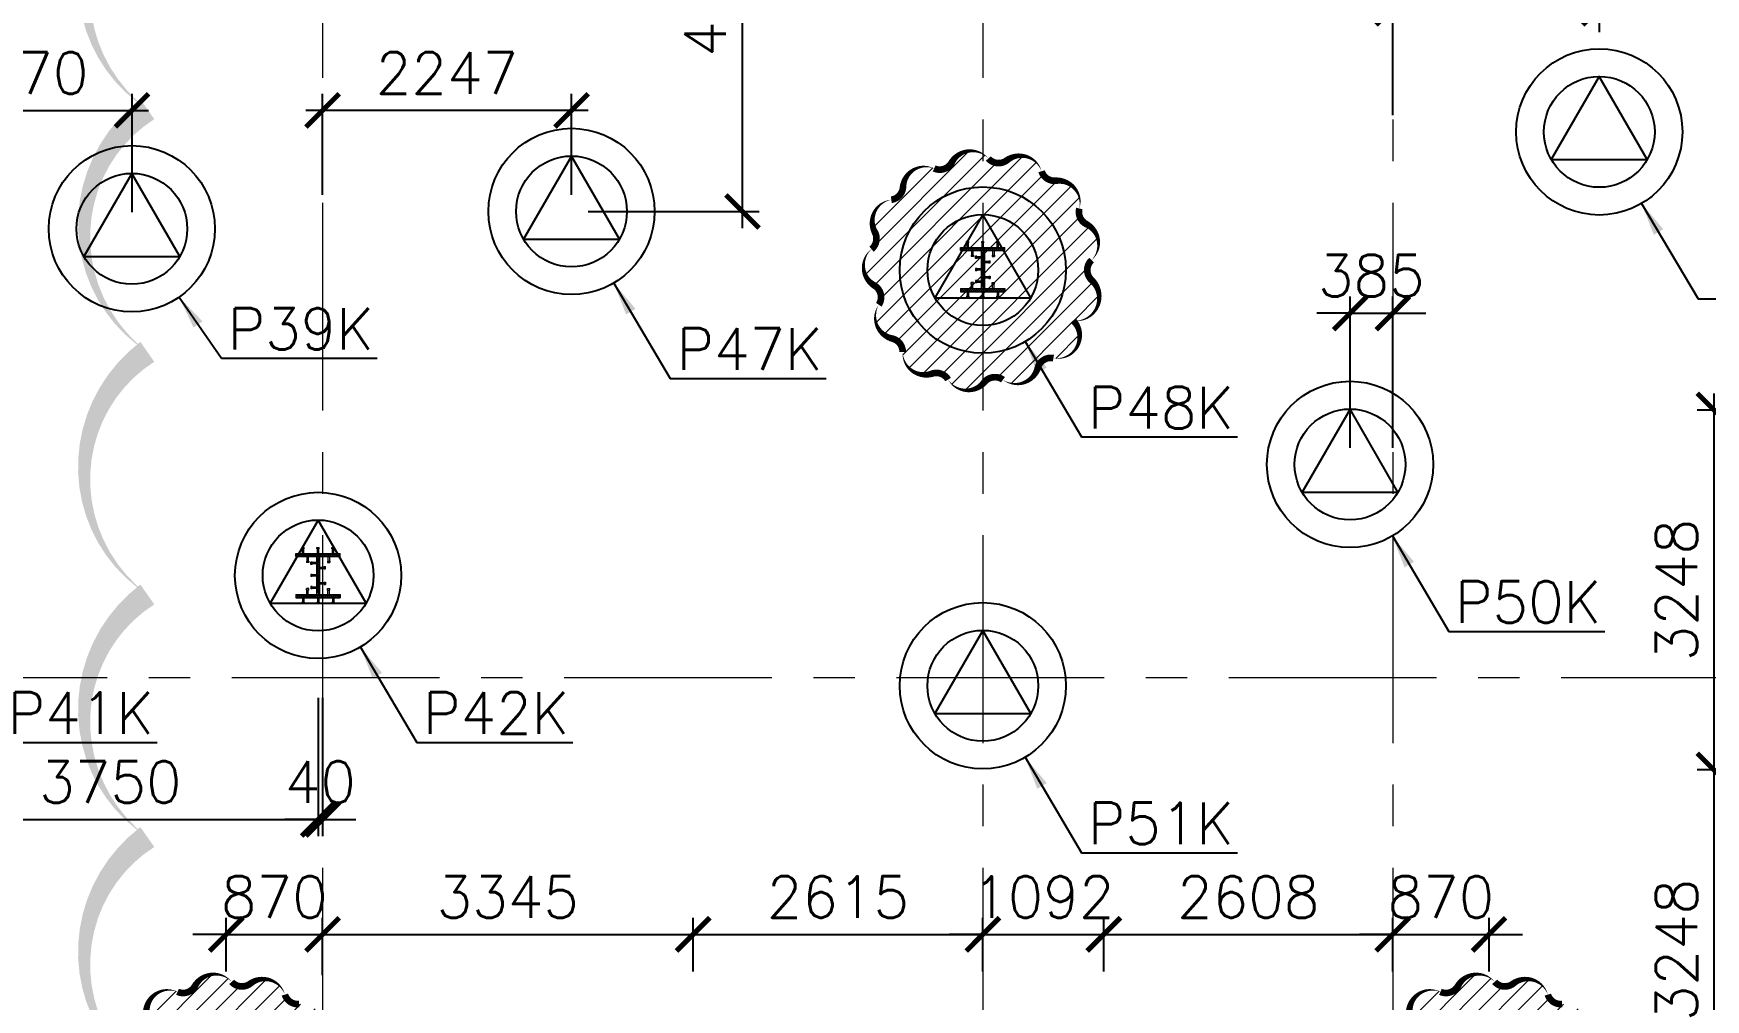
# Model space of a CAD drawing. Header units: millimetres. Extents: x -346728 to 1320345, y -537202 to -385966.
# Drawn here: x 149069 to 164163, y -435397 to -426682 of the extents above; entities that cross this region are included whole.
import ezdxf

# ---------------------------------------------------------------- set-up
doc = ezdxf.new("R2010")
doc.units = ezdxf.units.MM
doc.header["$LTSCALE"] = 100
doc.linetypes.add('X1326_GLB$0$CENTER', pattern=[2, 1.25, -0.25, 0.25, -0.25])
for name, color, linetype, lineweight in [('A-giao thong', 8, 'Continuous', 15), ('KCMANH', 8, 'Continuous', 13), ('KINGPOST', 5, 'Continuous', 20), ('X1326_GLB$0$A-tim', 8, 'X1326_GLB$0$CENTER', 9)]:
    doc.layers.add(name, color=color, linetype=linetype, lineweight=lineweight)
doc.layers.add('CL load', color=1, linetype='Continuous', plot=False)
for name, color, linetype in [('hach', 253, 'Continuous'), ('PILE MARK', 8, 'Continuous'), ('PL', 3, 'Continuous')]:
    doc.layers.add(name, color=color, linetype=linetype)
doc.styles.add('simplex', font='simplex.shx')
doc.dimstyles.new('100', dxfattribs={"dimscale": 150, "dimtxt": 2.5, "dimasz": 2, "dimexe": 1, "dimexo": 1, "dimgap": 1, "dimtad": 1, "dimdec": 0, "dimzin": 0, "dimdsep": 46, "dimtxsty": 'simplex', "dimblk": 'ARCHTICK', "dimcen": 1, "dimdle": 1, "dimclrd": 256, "dimclre": 256, "dimclrt": 6, "dimadec": 0, "dimazin": 0, "dimtfac": 1, "dimtdec": 0, "dimtix": 1, "dimtmove": 2, "dimatfit": 3, "dimfxl": 1, "dimtolj": 1, "dimtzin": 0, "dimarcsym": 0})
pattern_1 = [(45, (188543.33, 11377564.439), (-8.980256121, 8.980256121), []), (135, (188543.33, 11377564.439), (-8.980256121, -8.980256121), [])]

# ---------------------------------------------------------------- blocks, each defined once
blk = doc.blocks.new('_ArchTick')
at = {"color": 0, "linetype": 'ByBlock', "const_width": 0.15}
blk.add_lwpolyline([(-0.5, -0.5), (0.5, 0.5)], dxfattribs=at)
blk = doc.blocks.new('*D450')
at = {"layer": 'CL load', "lineweight": -2, "transparency": 16777216}
for p, q in [((147889, -432642), (147889, -433922)), ((151639, -432674), (151639, -433922)), ((147739, -433772), (151789, -433772))]:
    blk.add_line(p, q, dxfattribs=at)
at = {"layer": 'DEFPOINTS', "color": 0, "transparency": 16777216}
for p in [(147889, -432492, 0), (151639, -432524, 0), (151639, -433772)]:
    blk.add_point(p, dxfattribs=at)
at = {"layer": 'CL load', "lineweight": -2, "transparency": 16777216, "xscale": 300, "yscale": 300, "zscale": 300, "rotation": 180}
blk.add_blockref('_ArchTick', (147889, -433772), dxfattribs=at)
at = {"layer": 'CL load', "lineweight": -2, "transparency": 16777216, "xscale": 300, "yscale": 300, "zscale": 300}
blk.add_blockref('_ArchTick', (151639, -433772), dxfattribs=at)
at = {"layer": 'CL load', "color": 6, "transparency": 16777216, "insert": (149764, -433435), "char_height": 375, "attachment_point": 5, "style": 'simplex'}
blk.add_mtext('\\A1;3750', dxfattribs=at)
blk = doc.blocks.new('*D451')
at = {"layer": 'CL load', "lineweight": -2, "transparency": 16777216}
for p, q in [((151639, -432674), (151639, -433922)), ((151679, -432674), (151679, -433922)), ((151639, -433772), (151339, -433772)), ((151639, -433772), (151679, -433772)), ((151679, -433772), (151979, -433772))]:
    blk.add_line(p, q, dxfattribs=at)
at = {"layer": 'DEFPOINTS', "color": 0, "transparency": 16777216}
for p in [(151639, -432524, 0), (151679, -432524, 0), (151679, -433772)]:
    blk.add_point(p, dxfattribs=at)
at = {"layer": 'CL load', "lineweight": -2, "transparency": 16777216, "xscale": 300, "yscale": 300, "zscale": 300}
blk.add_blockref('_ArchTick', (151639, -433772), dxfattribs=at)
at = {"layer": 'CL load', "lineweight": -2, "transparency": 16777216, "xscale": 300, "yscale": 300, "zscale": 300, "rotation": 180}
blk.add_blockref('_ArchTick', (151679, -433772), dxfattribs=at)
at = {"layer": 'CL load', "color": 6, "transparency": 16777216, "insert": (151659, -433435), "char_height": 375, "attachment_point": 5, "style": 'simplex'}
blk.add_mtext('\\A1;40', dxfattribs=at)
blk = doc.blocks.new('*D453')
at = {"layer": 'CL load', "lineweight": -2, "transparency": 16777216}
for p, q in [((147889, -428294), (147889, -427226)), ((149959, -428294), (149959, -427226)), ((147739, -427376), (150109, -427376))]:
    blk.add_line(p, q, dxfattribs=at)
at = {"layer": 'DEFPOINTS', "color": 0, "transparency": 16777216}
for p in [(149959, -427376), (147889, -428444, 0), (149959, -428444, 0)]:
    blk.add_point(p, dxfattribs=at)
at = {"layer": 'CL load', "lineweight": -2, "transparency": 16777216, "xscale": 300, "yscale": 300, "zscale": 300, "rotation": 180}
blk.add_blockref('_ArchTick', (147889, -427376), dxfattribs=at)
at = {"layer": 'CL load', "lineweight": -2, "transparency": 16777216, "xscale": 300, "yscale": 300, "zscale": 300}
blk.add_blockref('_ArchTick', (149959, -427376), dxfattribs=at)
at = {"layer": 'CL load', "color": 6, "transparency": 16777216, "insert": (148924, -427038), "char_height": 375, "attachment_point": 5, "style": 'simplex'}
blk.add_mtext('\\A1;2070', dxfattribs=at)
blk = doc.blocks.new('*D458')
at = {"layer": 'CL load', "lineweight": -2, "transparency": 16777216}
for p, q in [((155470, -428438), (155470, -424066)), ((154076, -424216), (155620, -424216)), ((154076, -428288), (155620, -428288))]:
    blk.add_line(p, q, dxfattribs=at)
at = {"layer": 'DEFPOINTS', "color": 0, "transparency": 16777216}
for p in [(153926, -424216, 0), (155470, -424216), (153926, -428288, 0)]:
    blk.add_point(p, dxfattribs=at)
at = {"layer": 'CL load', "lineweight": -2, "transparency": 16777216, "xscale": 300, "yscale": 300, "zscale": 300}
for p, rotation in [((155470, -424216), 90), ((155470, -428288), 270)]:
    blk.add_blockref('_ArchTick', p, dxfattribs=dict(at, rotation=rotation))
at = {"layer": 'CL load', "color": 6, "transparency": 16777216, "insert": (155133, -426252), "char_height": 375, "attachment_point": 5, "rotation": 90, "style": 'simplex'}
blk.add_mtext('\\A1;4072', dxfattribs=at)
blk = doc.blocks.new('*D459')
at = {"layer": 'CL load', "lineweight": -2, "transparency": 16777216}
for p, q in [((151679, -428138), (151679, -427226)), ((153926, -428138), (153926, -427226)), ((154076, -427376), (151529, -427376))]:
    blk.add_line(p, q, dxfattribs=at)
at = {"layer": 'DEFPOINTS', "color": 0, "transparency": 16777216}
for p in [(151679, -427376), (151679, -428288, 0), (153926, -428288, 0)]:
    blk.add_point(p, dxfattribs=at)
at = {"layer": 'CL load', "lineweight": -2, "transparency": 16777216, "xscale": 300, "yscale": 300, "zscale": 300, "rotation": 180}
blk.add_blockref('_ArchTick', (151679, -427376), dxfattribs=at)
at = {"layer": 'CL load', "lineweight": -2, "transparency": 16777216, "xscale": 300, "yscale": 300, "zscale": 300}
blk.add_blockref('_ArchTick', (153926, -427376), dxfattribs=at)
at = {"layer": 'CL load', "color": 6, "transparency": 16777216, "insert": (152802, -427038), "char_height": 375, "attachment_point": 5, "style": 'simplex'}
blk.add_mtext('\\A1;2247', dxfattribs=at)
blk = doc.blocks.new('*D461')
at = {"layer": 'CL load', "lineweight": -2, "transparency": 16777216}
for p, q in [((160954, -430420), (160954, -429055)), ((161339, -430420), (161339, -429055)), ((160954, -429205), (160654, -429205)), ((160954, -429205), (161339, -429205)), ((161339, -429205), (161639, -429205))]:
    blk.add_line(p, q, dxfattribs=at)
at = {"layer": 'DEFPOINTS', "color": 0, "transparency": 16777216}
for p in [(161339, -429205), (160954, -430570, 0), (161339, -430570, 0)]:
    blk.add_point(p, dxfattribs=at)
at = {"layer": 'CL load', "lineweight": -2, "transparency": 16777216, "xscale": 300, "yscale": 300, "zscale": 300}
blk.add_blockref('_ArchTick', (160954, -429205), dxfattribs=at)
at = {"layer": 'CL load', "lineweight": -2, "transparency": 16777216, "xscale": 300, "yscale": 300, "zscale": 300, "rotation": 180}
blk.add_blockref('_ArchTick', (161339, -429205), dxfattribs=at)
at = {"layer": 'CL load', "color": 6, "transparency": 16777216, "insert": (161146, -428867), "char_height": 375, "attachment_point": 5, "style": 'simplex'}
blk.add_mtext('\\A1;385', dxfattribs=at)
blk = doc.blocks.new('*D462')
at = {"layer": 'CL load', "lineweight": -2, "transparency": 16777216}
for p, q in [((161339, -427420), (161339, -426304)), ((163204, -426670), (163204, -426304)), ((163354, -426454), (161189, -426454))]:
    blk.add_line(p, q, dxfattribs=at)
at = {"layer": 'DEFPOINTS', "color": 0, "transparency": 16777216}
for p in [(161339, -426454), (163204, -426820, 0), (161339, -427570, 0)]:
    blk.add_point(p, dxfattribs=at)
at = {"layer": 'CL load', "lineweight": -2, "transparency": 16777216, "xscale": 300, "yscale": 300, "zscale": 300, "rotation": 180}
blk.add_blockref('_ArchTick', (161339, -426454), dxfattribs=at)
at = {"layer": 'CL load', "lineweight": -2, "transparency": 16777216, "xscale": 300, "yscale": 300, "zscale": 300}
blk.add_blockref('_ArchTick', (163204, -426454), dxfattribs=at)
at = {"layer": 'CL load', "color": 6, "transparency": 16777216, "insert": (162271, -426117), "char_height": 375, "attachment_point": 5, "style": 'simplex'}
blk.add_mtext('\\A1;1865', dxfattribs=at)
blk = doc.blocks.new('*D473')
at = {"layer": 'CL load', "lineweight": -2, "transparency": 16777216}
for p, q in [((164238, -429929), (164238, -433476)), ((166165, -430079), (164088, -430079)), ((164838, -433326), (164088, -433326))]:
    blk.add_line(p, q, dxfattribs=at)
at = {"layer": 'DEFPOINTS', "color": 0, "transparency": 16777216}
for p in [(166315, -430079, 0), (164238, -433326), (164988, -433326, 0)]:
    blk.add_point(p, dxfattribs=at)
at = {"layer": 'CL load', "lineweight": -2, "transparency": 16777216, "xscale": 300, "yscale": 300, "zscale": 300}
for p, rotation in [((164238, -430079), 90), ((164238, -433326), 270)]:
    blk.add_blockref('_ArchTick', p, dxfattribs=dict(at, rotation=rotation))
at = {"layer": 'CL load', "color": 6, "transparency": 16777216, "insert": (163901, -431703), "char_height": 375, "attachment_point": 5, "rotation": 90, "style": 'simplex'}
blk.add_mtext('\\A1;3248', dxfattribs=at)
blk = doc.blocks.new('*D474')
at = {"layer": 'CL load', "lineweight": -2, "transparency": 16777216}
for p, q in [((164238, -433176), (164238, -436724)), ((164838, -433326), (164088, -433326)), ((164838, -436574), (164088, -436574))]:
    blk.add_line(p, q, dxfattribs=at)
at = {"layer": 'DEFPOINTS', "color": 0, "transparency": 16777216}
for p in [(164988, -433326, 0), (164238, -436574), (164988, -436574)]:
    blk.add_point(p, dxfattribs=at)
at = {"layer": 'CL load', "lineweight": -2, "transparency": 16777216, "xscale": 300, "yscale": 300, "zscale": 300}
for p, rotation in [((164238, -433326), 90), ((164238, -436574), 270)]:
    blk.add_blockref('_ArchTick', p, dxfattribs=dict(at, rotation=rotation))
at = {"layer": 'CL load', "color": 6, "transparency": 16777216, "insert": (163901, -434950), "char_height": 375, "attachment_point": 5, "rotation": 90, "style": 'simplex'}
blk.add_mtext('\\A1;3248', dxfattribs=at)
blk = doc.blocks.new('*D480')
at = {"layer": 'CL load', "lineweight": -2, "transparency": 16777216}
for p, q in [((150809, -435144), (150809, -434659)), ((151679, -435176), (151679, -434659)), ((150809, -434809), (150509, -434809)), ((150809, -434809), (151679, -434809)), ((151679, -434809), (151979, -434809))]:
    blk.add_line(p, q, dxfattribs=at)
at = {"layer": 'DEFPOINTS', "color": 0, "transparency": 16777216}
for p in [(151679, -434809), (150809, -435294, 0), (151679, -435326)]:
    blk.add_point(p, dxfattribs=at)
at = {"layer": 'CL load', "lineweight": -2, "transparency": 16777216, "xscale": 300, "yscale": 300, "zscale": 300}
blk.add_blockref('_ArchTick', (150809, -434809), dxfattribs=at)
at = {"layer": 'CL load', "lineweight": -2, "transparency": 16777216, "xscale": 300, "yscale": 300, "zscale": 300, "rotation": 180}
blk.add_blockref('_ArchTick', (151679, -434809), dxfattribs=at)
at = {"layer": 'CL load', "color": 6, "transparency": 16777216, "insert": (151244, -434472), "char_height": 375, "attachment_point": 5, "style": 'simplex'}
blk.add_mtext('\\A1;870', dxfattribs=at)
blk = doc.blocks.new('*D481')
at = {"layer": 'CL load', "lineweight": -2, "transparency": 16777216}
for p, q in [((151679, -435176), (151679, -434659)), ((155024, -435144), (155024, -434659)), ((151529, -434809), (155174, -434809))]:
    blk.add_line(p, q, dxfattribs=at)
at = {"layer": 'DEFPOINTS', "color": 0, "transparency": 16777216}
for p in [(155024, -434809), (155024, -435294), (151679, -435326)]:
    blk.add_point(p, dxfattribs=at)
at = {"layer": 'CL load', "lineweight": -2, "transparency": 16777216, "xscale": 300, "yscale": 300, "zscale": 300, "rotation": 180}
blk.add_blockref('_ArchTick', (151679, -434809), dxfattribs=at)
at = {"layer": 'CL load', "lineweight": -2, "transparency": 16777216, "xscale": 300, "yscale": 300, "zscale": 300}
blk.add_blockref('_ArchTick', (155024, -434809), dxfattribs=at)
at = {"layer": 'CL load', "color": 6, "transparency": 16777216, "insert": (153351, -434472), "char_height": 375, "attachment_point": 5, "style": 'simplex'}
blk.add_mtext('\\A1;3345', dxfattribs=at)
blk = doc.blocks.new('*D482')
at = {"layer": 'CL load', "lineweight": -2, "transparency": 16777216}
for p, q in [((155024, -435144), (155024, -434659)), ((157639, -435144), (157639, -434659)), ((154874, -434809), (157789, -434809))]:
    blk.add_line(p, q, dxfattribs=at)
at = {"layer": 'DEFPOINTS', "color": 0, "transparency": 16777216}
for p in [(157639, -434809), (155024, -435294), (157639, -435294, 0)]:
    blk.add_point(p, dxfattribs=at)
at = {"layer": 'CL load', "lineweight": -2, "transparency": 16777216, "xscale": 300, "yscale": 300, "zscale": 300, "rotation": 180}
blk.add_blockref('_ArchTick', (155024, -434809), dxfattribs=at)
at = {"layer": 'CL load', "lineweight": -2, "transparency": 16777216, "xscale": 300, "yscale": 300, "zscale": 300}
blk.add_blockref('_ArchTick', (157639, -434809), dxfattribs=at)
at = {"layer": 'CL load', "color": 6, "transparency": 16777216, "insert": (156331, -434472), "char_height": 375, "attachment_point": 5, "style": 'simplex'}
blk.add_mtext('\\A1;2615', dxfattribs=at)
blk = doc.blocks.new('*D483')
at = {"layer": 'CL load', "lineweight": -2, "transparency": 16777216}
for p, q in [((157639, -435144), (157639, -434659)), ((158731, -435144), (158731, -434659)), ((157639, -434809), (157339, -434809)), ((157639, -434809), (158731, -434809)), ((158731, -434809), (159031, -434809))]:
    blk.add_line(p, q, dxfattribs=at)
at = {"layer": 'DEFPOINTS', "color": 0, "transparency": 16777216}
for p in [(158731, -434809), (157639, -435294, 0), (158731, -435294)]:
    blk.add_point(p, dxfattribs=at)
at = {"layer": 'CL load', "lineweight": -2, "transparency": 16777216, "xscale": 300, "yscale": 300, "zscale": 300}
blk.add_blockref('_ArchTick', (157639, -434809), dxfattribs=at)
at = {"layer": 'CL load', "lineweight": -2, "transparency": 16777216, "xscale": 300, "yscale": 300, "zscale": 300, "rotation": 180}
blk.add_blockref('_ArchTick', (158731, -434809), dxfattribs=at)
at = {"layer": 'CL load', "color": 6, "transparency": 16777216, "insert": (158185, -434472), "char_height": 375, "attachment_point": 5, "style": 'simplex'}
blk.add_mtext('\\A1;1092', dxfattribs=at)
blk = doc.blocks.new('*D484')
at = {"layer": 'CL load', "lineweight": -2, "transparency": 16777216}
for p, q in [((158731, -435144), (158731, -434659)), ((161339, -435144), (161339, -434659)), ((158581, -434809), (161489, -434809))]:
    blk.add_line(p, q, dxfattribs=at)
at = {"layer": 'DEFPOINTS', "color": 0, "transparency": 16777216}
for p in [(161339, -434809), (158731, -435294), (161339, -435294)]:
    blk.add_point(p, dxfattribs=at)
at = {"layer": 'CL load', "lineweight": -2, "transparency": 16777216, "xscale": 300, "yscale": 300, "zscale": 300, "rotation": 180}
blk.add_blockref('_ArchTick', (158731, -434809), dxfattribs=at)
at = {"layer": 'CL load', "lineweight": -2, "transparency": 16777216, "xscale": 300, "yscale": 300, "zscale": 300}
blk.add_blockref('_ArchTick', (161339, -434809), dxfattribs=at)
at = {"layer": 'CL load', "color": 6, "transparency": 16777216, "insert": (160035, -434472), "char_height": 375, "attachment_point": 5, "style": 'simplex'}
blk.add_mtext('\\A1;2608', dxfattribs=at)
blk = doc.blocks.new('*D485')
at = {"layer": 'CL load', "lineweight": -2, "transparency": 16777216}
for p, q in [((161339, -435144), (161339, -434659)), ((162209, -435144), (162209, -434659)), ((161339, -434809), (161039, -434809)), ((161339, -434809), (162209, -434809)), ((162209, -434809), (162509, -434809))]:
    blk.add_line(p, q, dxfattribs=at)
at = {"layer": 'DEFPOINTS', "color": 0, "transparency": 16777216}
for p in [(162209, -434809), (161339, -435294), (162209, -435294)]:
    blk.add_point(p, dxfattribs=at)
at = {"layer": 'CL load', "lineweight": -2, "transparency": 16777216, "xscale": 300, "yscale": 300, "zscale": 300}
blk.add_blockref('_ArchTick', (161339, -434809), dxfattribs=at)
at = {"layer": 'CL load', "lineweight": -2, "transparency": 16777216, "xscale": 300, "yscale": 300, "zscale": 300, "rotation": 180}
blk.add_blockref('_ArchTick', (162209, -434809), dxfattribs=at)
at = {"layer": 'CL load', "color": 6, "transparency": 16777216, "insert": (161774, -434472), "char_height": 375, "attachment_point": 5, "style": 'simplex'}
blk.add_mtext('\\A1;870', dxfattribs=at)
blk = doc.blocks.new('LVL-KHUNGTEN')
blk.add_lwpolyline([(61072.9, 41092.8), (119123.5, 41092.8), (119123.5, 61.9), (61072.9, 61.9)], close=True)
blk = doc.blocks.new('KP50 TOI SAN L1')
at = {"ltscale": 0.1}
h = blk.add_hatch(color=3, dxfattribs=at)
h.dxf.hatch_style = 1
h.paths.add_polyline_path([(14, 171), (-14, 171), (-14, 142)])
h.paths.add_polyline_path([(-14, -142), (-14, -171), (14, -171)])
at = {"layer": 'KCMANH', "linetype": 'ByBlock'}
h = blk.add_hatch(dxfattribs=at)
h.set_pattern_fill('ANSI37', color=3, scale=4, style=0)
h.set_pattern_definition(pattern_1)
h.paths.add_polyline_path([(-200, 200), (-200, 171), (200, 171), (200, 200)])
h = blk.add_hatch(dxfattribs=at)
h.set_pattern_fill('ANSI37', color=3, scale=4, style=0)
h.set_pattern_definition([(45, (188728.93, 11377564.439), (-8.980256121, 8.980256121), []), (135, (188728.93, 11377564.439), (-8.980256121, -8.980256121), [])])
h.paths.add_polyline_path([(14, 171), (-14, 142), (-14, -142), (14, -171)])
h = blk.add_hatch(dxfattribs=at)
h.set_pattern_fill('ANSI37', color=3, scale=4, style=0)
h.set_pattern_definition(pattern_1)
h.paths.add_polyline_path([(-200, -171), (-200, -200), (200, -200), (200, -171)])
at = {"layer": 'KCMANH', "color": 3, "linetype": 'ByBlock'}
blk.add_line((-200, 200), (200, 200), dxfattribs=at)
at = {"layer": 'KCMANH', "linetype": 'ByBlock'}
for p, q in [((-125, 253), (-146, 253)), ((-146, 240), (-146, 253)), ((-125, 240), (-146, 240)), ((-142, 200), (-142, 240)), ((-129, 200), (-129, 240)), ((-125, 240), (-125, 253)), ((-102, 171), (-102, 131)), ((-89, 171), (-89, 131)), ((-10, 253), (10, 253)), ((-10, 240), (-10, 253)), ((-10, 240), (10, 240)), ((-6, 200), (-6, 240)), ((6, 200), (6, 240)), ((10, 240), (10, 253)), ((89, 171), (89, 131)), ((102, 171), (102, 131)), ((125, 253), (146, 253)), ((125, 240), (125, 253)), ((125, 240), (146, 240)), ((129, 200), (129, 240)), ((142, 200), (142, 240)), ((146, 240), (146, 253)), ((-85, 131), (-106, 131)), ((-106, 131), (-106, 118)), ((-85, 118), (-106, 118)), ((-85, 131), (-85, 118)), ((-67, 100), (-67, 120)), ((-54, 120), (-67, 120)), ((-54, 100), (-67, 100)), ((-67, 10), (-67, -10)), ((-54, 10), (-67, 10)), ((-54, 100), (-54, 120)), ((-14, 116), (-54, 116)), ((-14, 104), (-54, 104)), ((-54, 10), (-54, -10)), ((-14, 6), (-54, 6)), ((14, 76), (54, 76)), ((14, 64), (54, 64)), ((54, 60), (54, 80)), ((54, 80), (67, 80)), ((54, 60), (67, 60)), ((67, 60), (67, 80)), ((85, 131), (106, 131)), ((85, 131), (85, 118)), ((85, 118), (106, 118)), ((106, 131), (106, 118)), ((-85, -118), (-106, -118)), ((-106, -131), (-106, -118)), ((-85, -131), (-106, -131)), ((-102, -171), (-102, -131)), ((-89, -171), (-89, -131)), ((-85, -131), (-85, -118)), ((-54, -10), (-67, -10)), ((-67, -100), (-67, -120)), ((-54, -100), (-67, -100)), ((-54, -120), (-67, -120)), ((-14, -6), (-54, -6)), ((-54, -100), (-54, -120)), ((-14, -104), (-54, -104)), ((-14, -116), (-54, -116)), ((14, -64), (54, -64)), ((14, -76), (54, -76)), ((54, -60), (54, -80)), ((54, -60), (67, -60)), ((54, -80), (67, -80)), ((67, -60), (67, -80)), ((85, -118), (106, -118)), ((85, -131), (85, -118)), ((85, -131), (106, -131)), ((89, -171), (89, -131)), ((102, -171), (102, -131)), ((106, -131), (106, -118)), ((-125, -240), (-146, -240)), ((-146, -240), (-146, -253)), ((-125, -253), (-146, -253)), ((-142, -200), (-142, -240)), ((-129, -200), (-129, -240)), ((-125, -240), (-125, -253)), ((-10, -240), (10, -240)), ((-10, -240), (-10, -253)), ((-10, -253), (10, -253)), ((-6, -200), (-6, -240)), ((6, -200), (6, -240)), ((10, -240), (10, -253)), ((125, -240), (146, -240)), ((125, -240), (125, -253)), ((125, -253), (146, -253)), ((129, -200), (129, -240)), ((142, -200), (142, -240)), ((146, -240), (146, -253))]:
    blk.add_line(p, q, dxfattribs=at)
at = {"layer": 'KINGPOST', "color": 3, "linetype": 'ByBlock'}
for p, q in [((-200, 171), (-200, 200)), ((-200, 171), (200, 171)), ((-14, 171), (-14, -171)), ((-14, 142), (14, 171)), ((14, 171), (14, -171)), ((200, 171), (200, 200)), ((-14, -142), (14, -171)), ((-200, -171), (200, -171)), ((-200, -171), (-200, -200)), ((-200, -200), (200, -200)), ((200, -171), (200, -200))]:
    blk.add_line(p, q, dxfattribs=at)
at = {"layer": 'KINGPOST', "color": 6, "linetype": 'ByBlock'}
blk.add_lwpolyline([(-14, 0), (14, 0)], dxfattribs=at)
blk = doc.blocks.new('B1 Kingpost Layout Plan1')
at = {"layer": 'KCMANH', "linetype": 'ByBlock'}
for p in [(7275, -14046, 0), (1275, -16806, 0)]:
    blk.add_blockref('KP50 TOI SAN L1', p, dxfattribs=at)

msp = doc.modelspace()

# ---------------------------------------------------------------- hatches: boundary and pattern name
at = {"ltscale": 0.1}
h = msp.add_hatch(color=3, dxfattribs=at)
h.dxf.hatch_style = 1
h.paths.add_polyline_path([(157653, -428645.3), (157624.2, -428645.3), (157624.2, -428674.1)])
h.paths.add_polyline_path([(157624.2, -428958.9), (157624.2, -428987.7), (157653, -428987.7)])
at = {"layer": 'A-giao thong', "transparency": 33554572}
h = msp.add_hatch(dxfattribs=at)
h.set_pattern_fill('ANSI31', color=256, scale=1000)
h.set_pattern_definition([(45, (119289.68, -526073.15), (-88.38835, 88.38835), [])])
edge = h.paths.add_edge_path()
edge.add_arc((158483.8, -428580.8), 200.1, 313.189, 423.189)
edge.add_arc((158629.6, -428292.3), 123.2, 165.32463, 243.189, ccw=False)
edge.add_arc((158316.6, -428210.3), 200.3, 345.32463, 455.32463)
edge.add_arc((158286.6, -427888.2), 123.2, 197.45235, 275.32463, ccw=False)
edge.add_arc((157978, -427985.2), 200.2, 17.45235, 127.45235)
edge.add_arc((157781.4, -427728.5), 123.2, 221.33742, 307.45235, ccw=False)
edge.add_arc((157536.3, -427944), 203.2, 41.33742, 151.33742)
edge.add_arc((157250, -427787.5), 123.2, 245.97207, 331.33742, ccw=False)
edge.add_arc((157118.3, -428082.9), 200.3, 65.97207, 175.97207)
edge.add_arc((156795.6, -428060.2), 123.2, 278.09941, 355.97207, ccw=False)
edge.add_arc((156841.2, -428380.5), 200.3, 98.09941, 208.09941)
edge.add_arc((156555.8, -428532.8), 123.2, -50.51419, 28.09941, ccw=False)
edge.add_arc((156761.7, -428782.8), 200.7, 129.48581, 239.48581)
edge.add_arc((156597.3, -429061.7), 123.2, -33.38585, 59.48581, ccw=False)
edge.add_arc((156867.2, -429239.6), 200.1, 146.61415, 256.61415)
edge.add_arc((156792.4, -429554.1), 123.2, -1.25134, 76.61415, ccw=False)
edge.add_arc((157115.8, -429561.2), 200.3, 178.74866, 288.74866)
edge.add_arc((157219.8, -429867.6), 123.2, 30.87684, 108.74866, ccw=False)
edge.add_arc((157497.4, -429701.6), 200.2, 210.87684, 320.87684)
edge.add_arc((157748.3, -429905.7), 123.2, 54.01227, 140.87684, ccw=False)
edge.add_arc((157940.1, -429641.6), 203.1, 234.01227, 344.01227)
edge.add_arc((158253.7, -429731.5), 123.2, 79.39644, 164.01227, ccw=False)
edge.add_arc((158313.3, -429413.6), 200.3, 259.39644, 404.1286)
edge.add_arc((158478.1, -429063.2), 212, 264.27964, 407.39823)
edge.add_arc((158705, -428816.5), 123.2, 133.189, 227.39823, ccw=False)
h = msp.add_hatch(dxfattribs=at)
h.set_pattern_fill('ANSI31', color=256, scale=1000)
h.set_pattern_definition([(45, (112459.65, -533500.53), (-88.38835, 88.38835), [])])
edge = h.paths.add_edge_path()
edge.add_arc((151653.7, -436008.2), 200.1, 313.189, 423.189)
edge.add_arc((151799.5, -435719.7), 123.2, 165.32463, 243.189, ccw=False)
edge.add_arc((151486.6, -435637.7), 200.3, 345.32463, 455.32463)
edge.add_arc((151456.6, -435315.6), 123.2, 197.45235, 275.32463, ccw=False)
edge.add_arc((151148, -435412.6), 200.2, 17.45235, 127.45235)
edge.add_arc((150951.3, -435155.8), 123.2, 221.33742, 307.45235, ccw=False)
edge.add_arc((150706.3, -435371.4), 203.2, 41.33742, 151.33742)
edge.add_arc((150419.9, -435214.9), 123.2, 245.97207, 331.33742, ccw=False)
edge.add_arc((150288.2, -435510.3), 200.3, 65.97207, 175.97207)
edge.add_arc((149965.6, -435487.6), 123.2, 278.09941, 355.97207, ccw=False)
edge.add_arc((150011.2, -435807.8), 200.3, 98.09941, 208.09941)
edge.add_arc((149725.8, -435960.2), 123.2, -50.51419, 28.09941, ccw=False)
edge.add_arc((149931.7, -436210.1), 200.7, 129.48581, 239.48581)
edge.add_arc((149767.3, -436489.1), 123.2, -33.38585, 59.48581, ccw=False)
edge.add_arc((150037.2, -436667), 200.1, 146.61415, 256.61415)
edge.add_arc((149962.4, -436981.5), 123.2, -1.25134, 76.61415, ccw=False)
edge.add_arc((150285.8, -436988.6), 200.3, 178.74866, 288.74866)
edge.add_arc((150389.8, -437294.9), 123.2, 30.87684, 108.74866, ccw=False)
edge.add_arc((150667.4, -437129), 200.2, 210.87684, 320.87684)
edge.add_arc((150918.3, -437333), 123.2, 54.01227, 140.87684, ccw=False)
edge.add_arc((151110, -437069), 203.1, 234.01227, 344.01227)
edge.add_arc((151423.7, -437158.9), 123.2, 79.39644, 164.01227, ccw=False)
edge.add_arc((151483.2, -436841), 200.3, 259.39644, 404.1286)
edge.add_arc((151648.1, -436490.6), 212, 264.27964, 407.39823)
edge.add_arc((151875, -436243.9), 123.2, 133.189, 227.39823, ccw=False)
h = msp.add_hatch(dxfattribs=at)
h.set_pattern_fill('ANSI31', color=256, scale=1000)
h.set_pattern_definition([(45, (123859.71, -533500.53), (-88.38835, 88.38835), [])])
edge = h.paths.add_edge_path()
edge.add_arc((163053.8, -436008.2), 200.1, 313.189, 423.189)
edge.add_arc((163199.6, -435719.7), 123.2, 165.32463, 243.189, ccw=False)
edge.add_arc((162886.6, -435637.7), 200.3, 345.32463, 455.32463)
edge.add_arc((162856.6, -435315.6), 123.2, 197.45235, 275.32463, ccw=False)
edge.add_arc((162548.1, -435412.6), 200.2, 17.45235, 127.45235)
edge.add_arc((162351.4, -435155.8), 123.2, 221.33742, 307.45235, ccw=False)
edge.add_arc((162106.4, -435371.4), 203.2, 41.33742, 151.33742)
edge.add_arc((161820, -435214.9), 123.2, 245.97207, 331.33742, ccw=False)
edge.add_arc((161688.3, -435510.3), 200.3, 65.97207, 175.97207)
edge.add_arc((161365.6, -435487.6), 123.2, 278.09941, 355.97207, ccw=False)
edge.add_arc((161411.2, -435807.8), 200.3, 98.09941, 208.09941)
edge.add_arc((161125.8, -435960.2), 123.2, -50.51419, 28.09941, ccw=False)
edge.add_arc((161331.8, -436210.1), 200.7, 129.48581, 239.48581)
edge.add_arc((161167.3, -436489.1), 123.2, -33.38585, 59.48581, ccw=False)
edge.add_arc((161437.3, -436667), 200.1, 146.61415, 256.61415)
edge.add_arc((161362.4, -436981.5), 123.2, -1.25134, 76.61415, ccw=False)
edge.add_arc((161685.9, -436988.6), 200.3, 178.74866, 288.74866)
edge.add_arc((161789.9, -437294.9), 123.2, 30.87684, 108.74866, ccw=False)
edge.add_arc((162067.4, -437129), 200.2, 210.87684, 320.87684)
edge.add_arc((162318.3, -437333), 123.2, 54.01227, 140.87684, ccw=False)
edge.add_arc((162510.1, -437069), 203.1, 234.01227, 344.01227)
edge.add_arc((162823.8, -437158.9), 123.2, 79.39644, 164.01227, ccw=False)
edge.add_arc((162883.3, -436841), 200.3, 259.39644, 404.1286)
edge.add_arc((163048.2, -436490.6), 212, 264.27964, 407.39823)
edge.add_arc((163275, -436243.9), 123.2, 133.189, 227.39823, ccw=False)
at = {"layer": 'hach'}
h = msp.add_hatch(dxfattribs=at)
h.set_pattern_fill('ANSI31', color=256, scale=70)
h.set_pattern_definition([(45, (121918.56, -508591.22), (-157.15448, 157.15448), [])])
h.paths.add_polyline_path([(142200.7, -410142.2), (128621.2, -428107.5), (155914.1, -501359), (162214.1, -503970.9), (238136.4, -469396.6), (242695.2, -462329.4), (242687.2, -415142.7), (237685.1, -410142.2)])
h.paths.add_polyline_path([(142797.9, -411342.2), (129975.7, -428305.7), (156856.2, -500450.6), (162191.6, -502662.6), (237318.8, -468450.4), (241495.1, -461976.1), (241487, -415639.4), (237188.2, -411342.2)], flags=16)
h = msp.add_hatch(dxfattribs=at)
h.set_pattern_fill('AR-CONC', color=256, scale=4)
h.set_pattern_definition([(50, (121918.56, -508591.2), (728.7387, -63.7563), [76.2, -838.2]), (355, (121918.56, -508591.2), (-140.9737, 764.2274), [60.96, -670.5623]), (100.45144, (121979.3, -508596.54), (587.765, 700.471), [64.76, -712.361]), (46.1842, (121918.6, -508388), (1084.316, -168.1693), [114.3, -1257.3]), (96.63556, (122008.9, -508402), (949.6165, 989.7045), [97.14, -1068.5424]), (351.18415, (121918.6, -508388), (949.6165, 989.7045), [91.44, -1005.839]), (21, (122020.16, -508438.8), (606.4576, -409.0608), [76.2, -838.2]), (326, (122020.16, -508438.8), (247.208, 736.752), [60.96, -670.56]), (71.45144, (122070.7, -508472.9), (853.6657, 327.691), [64.76, -712.3598]), (37.5, (121918.56, -508591.22), (12.3544, 338.22016), [0, -662.432, 0, -680.72, 0, -673.1]), (7.5, (121918.56, -508591.22), (267.27865, 400.7223), [0, -388.112, 0, -647.192, 0, -256.54]), (327.5, (121692, -508591.22), (542.3624, -22.91498), [0, -254, 0, -792.48, 0, -1051.56]), (317.5, (121590.4, -508591.2), (592.5167, 101.706), [0, -330.2, 0, -526.288, 0, -746.76])])
h.paths.add_polyline_path([(142200.7, -410142.2), (128621.2, -428107.5), (155914.1, -501359), (162214.1, -503970.9), (238136.4, -469396.6), (242695.2, -462329.4), (242687.2, -415142.7), (237685.1, -410142.2)])
h.paths.add_polyline_path([(142797.9, -411342.2), (129975.7, -428305.7), (156856.2, -500450.6), (162191.6, -502662.6), (237318.8, -468450.4), (241495.1, -461976.1), (241487, -415639.4), (237188.2, -411342.2)], flags=16)

# ---------------------------------------------------------------- linework, layer by layer
at = {"elevation": -1404.9}
msp.add_lwpolyline([(150097.2, -436119.7, 0, 218.9, -0.5205671), (150097.2, -433931.2, 0, 218.9, -0.5205671), (150097.2, -431742.7, 0, 218.9, -0.5205671), (150097.2, -429554.1, 0, 218.9, -0.5205671), (150097.2, -427365.6, 0, 218.9, -0.5205671), (150097.2, -425177.1, 0, 218.9, -0.5205671), (150097.2, -422988.6, 0, 218.9, -0.5205671), (150097.2, -420800.1, 0, 218.9, -0.5205671), (150097.2, -418611.6, 0, 218.9, -0.5205671), (150097.2, -416423.1, 0, 218.9, -0.5205671), (150097.2, -414544, 0, 218.9, -0.5205671), (152285.7, -414544, 0, 218.9, -0.5205671), (154474.2, -414544, 0, 218.9, -0.5205671), (156662.8, -414544, 0, 218.9, -0.5205671), (158851.3, -414544, 0, 218.9, -0.5205671), (161039.8, -414544, 0, 218.9, -0.5205671), (163228.3, -414544, 0, 218.9, -0.5205671), (165416.8, -414544, 0, 218.9, -0.5205671)], format="xyseb", dxfattribs=at)
at = {"color": 5, "elevation": -2718.3}
msp.add_lwpolyline([(158620.7, -428726.7, 0, 60, 0.5205671), (158574, -428402.2, 60, 60, -0.3534527), (158510.4, -428261.1, 0, 60, 0.5205671), (158298, -428010.9, 60, 60, -0.3534915), (158169.1, -427925.2, 0, 60, 0.5205671), (157856.3, -427826.2, 60, 60, -0.3944899), (157688.9, -427809.8, 0, 60, 0.520567), (157358, -427846.6, 60, 60, -0.3907151), (157199.8, -427900, 0, 60, 0.520567), (156918.5, -428068.8, 60, 60, -0.3534934), (156813, -428182.1, 0, 60, 0.5205671), (156664.5, -428474.8, 60, 60, -0.3571345), (156634.1, -428627.9, 0, 60, 0.520567), (156659.9, -428955.6, 60, 60, -0.4289707), (156700.2, -429129.5, 0, 60, 0.520567), (156820.9, -429434.3, 60, 60, -0.3534582), (156915.6, -429556.8, 0, 60, 0.520567), (157180.2, -429750.9, 60, 60, -0.3534893), (157325.5, -429804.3, 0, 60, 0.5205671), (157652.7, -429827.9, 60, 60, -0.3982747), (157820.7, -429806, 0, 60, 0.520567), (158135.3, -429697.6, 60, 60, -0.3869502), (158276.4, -429610.4, 0, 60, 0.7314349), (158457, -429274.1, 0, 60, 0.7206829), (158621.6, -428907.2, 60, 60, -0.4358983)], format="xyseb", close=True, dxfattribs=at)
for points in [[(151468, -435438.2, 60, 60, -0.3534915), (151339, -435352.5, 0, 60, 0.5205671), (151026.2, -435253.6, 60, 60, -0.3944899), (150858.9, -435237.2, 0, 60, 0.520567), (150528, -435273.9, 60, 60, -0.3907151), (150369.8, -435327.4, 0, 60, 0.520567), (150088.5, -435496.2, 60, 60, -0.3534934)], [(162868, -435438.2, 60, 60, -0.3534915), (162739.1, -435352.5, 0, 60, 0.5205671), (162426.3, -435253.6, 60, 60, -0.3944899), (162258.9, -435237.2, 0, 60, 0.520567), (161928.1, -435273.9, 60, 60, -0.3907151), (161769.8, -435327.4, 0, 60, 0.520567), (161488.5, -435496.2, 60, 60, -0.3534934)]]:
    msp.add_lwpolyline(points, format="xyseb", dxfattribs=at)
at = {"layer": 'PL', "elevation": -1404.9}
for points in [[(162770.5, -427819.8), (163636.6, -427819.8), (163203.5, -427069.8)], [(162770.5, -427819.8), (163636.6, -427819.8), (163203.5, -427069.8)], [(153493.1, -428537.9), (154359.1, -428537.9), (153926.1, -427787.9)], [(153493.1, -428537.9), (154359.1, -428537.9), (153926.1, -427787.9)], [(149524.6, -428694), (150390.6, -428694), (149957.6, -427944)], [(149524.6, -428694), (150390.6, -428694), (149957.6, -427944)], [(157205.6, -429066.5), (158071.7, -429066.5), (157638.6, -428316.5)], [(157205.6, -429066.5), (158071.7, -429066.5), (157638.6, -428316.5)], [(160520.5, -430819.8), (161386.5, -430819.8), (160953.5, -430069.8)], [(160520.5, -430819.8), (161386.5, -430819.8), (160953.5, -430069.8)], [(151205.6, -431821.5), (152071.6, -431821.5), (151638.6, -431071.5)], [(151205.6, -431821.5), (152071.6, -431821.5), (151638.6, -431071.5)], [(157205.6, -432816.5), (158071.7, -432816.5), (157638.6, -432066.5)], [(157205.6, -432816.5), (158071.7, -432816.5), (157638.6, -432066.5)]]:
    msp.add_lwpolyline(points, close=True, dxfattribs=at)
at = {"layer": 'PL'}
for centre, radius in [((163203.5, -427569.8, -1404.9), 750), ((163203.5, -427569.8, -1404.9), 750), ((163203.5, -427569.8, -1404.9), 500), ((163203.5, -427569.8, -1404.9), 500), ((153926.1, -428287.9, -1404.9), 750), ((153926.1, -428287.9, -1404.9), 750), ((149957.6, -428444, -1404.9), 750), ((149957.6, -428444, -1404.9), 750), ((153926.1, -428287.9, -1404.9), 500), ((153926.1, -428287.9, -1404.9), 500), ((149957.6, -428444, -1404.9), 500), ((149957.6, -428444, -1404.9), 500), ((157638.6, -428816.5, -1404.9), 750), ((157638.6, -428816.5, -1404.9), 750), ((157638.6, -428816.5, -1404.9), 500), ((157638.6, -428816.5, -1404.9), 500), ((160953.5, -430569.8, -1404.9), 750), ((160953.5, -430569.8, -1404.9), 750), ((160953.5, -430569.8, -1404.9), 500), ((160953.5, -430569.8, -1404.9), 500), ((151638.6, -431571.5, -1404.9), 750), ((151638.6, -431571.5, -1404.9), 750), ((151638.6, -431571.5, -1404.9), 500), ((151638.6, -431571.5, -1404.9), 500), ((157638.6, -432566.5, -1404.9), 750), ((157638.6, -432566.5, -1404.9), 750), ((157638.6, -432566.5, -1404.9), 500), ((157638.6, -432566.5, -1404.9), 500)]:
    msp.add_circle(centre, radius, dxfattribs=at)
at = {"layer": 'X1326_GLB$0$A-tim', "ltscale": 15}
for p, q in [((151678.6, -398208.6, -1404.9), (151678.6, -512162.7, -1404.9)), ((157638.6, -398208.6, -1404.9), (157638.6, -512162.7, -1404.9)), ((161338.6, -398208.6, -1404.9), (161338.6, -512162.7, -1404.9)), ((120859.5, -432491.5, -1404.9), (255546, -432491.5, -1404.9))]:
    msp.add_line(p, q, dxfattribs=at)

# ---------------------------------------------------------------- block references
at = {"extrusion": (0.00597, -2.28885e-18, 0.999982), "xscale": 3.385207865094198, "yscale": 3.385207865094198, "zscale": 3.385207865094198}
msp.add_blockref('LVL-KHUNGTEN', (-107243.5, -525073.6, -287.1), dxfattribs=at)
msp.add_blockref('B1 Kingpost Layout Plan1', (150363.7, -414766, -1404.9))

# ---------------------------------------------------------------- texts
at = {"layer": 'PILE MARK', "color": 4, "style": 'simplex'}
for s, p in [('P39K', (150823.1, -429533.7, -1404.9)), ('P47K', (154874.7, -429716, -1404.9)), ('P48K', (158587.3, -430244.6, -1404.9)), ('P50K', (161902.2, -431997.9, -1404.9)), ('P41K', (148837.2, -432999.6, -1404.9)), ('P42K', (152587.2, -432999.6, -1404.9)), ('P51K', (158587.3, -433994.6, -1404.9))]:
    msp.add_text(s, height=375, dxfattribs=at).set_placement(p)

# ---------------------------------------------------------------- dimensions: what is measured, and where the dimension line sits
at = {"layer": 'CL load'}
for base, p1, p2, picture, middle in [((155470.4406, -424216.4042, -1404.9494), (153926.0883, -428287.9072, -1404.9494), (153926.0883, -424216.4042, -1404.9494), '*D458', (155132.9406, -426252.1557, -1404.9494)), ((164238.4, -433326.4, -1404.9), (166314.8, -430078.8, -1404.9), (164988.3, -433326.4, -1404.9), '*D473', (163900.9, -431702.6, -1404.9)), ((164238.4, -436574, -1404.9), (164988.3, -433326.4, -1404.9), (164988.3, -436574, -1404.9), '*D474', (163900.9, -434950.2, -1404.9))]:
    dim = msp.add_linear_dim(base=base, p1=p1, p2=p2, angle=90, dimstyle='100', dxfattribs=at)
    dim.commit()
    dim.dimension.update_dxf_attribs({"geometry": picture, "text_midpoint": middle})
for base, p1, p2, picture, middle in [((161338.6, -426454, -1404.9), (163203.5, -426819.8, -1404.9), (161338.6, -427569.8, -1404.9), '*D462', (162271.1, -426116.5, -1404.9)), ((149958.6, -427375.6, -1404.9), (147888.6, -428444, -1404.9), (149958.6, -428444, -1404.9), '*D453', (148923.6, -427038.1, -1404.9)), ((151678.6153, -427375.5652, -1404.9494), (153926.0883, -428287.9072, -1404.9494), (151678.6153, -428287.9072, -1404.9494), '*D459', (152802.3518, -427038.0652, -1404.9494)), ((161338.6, -429204.9, -1404.9), (160953.5, -430569.8, -1404.9), (161338.6, -430569.8, -1404.9), '*D461', (161146.1, -428867.4, -1404.9)), ((151638.6, -433772.2, -1404.9), (147888.6, -432491.5, -1404.9), (151638.6, -432524, -1404.9), '*D450', (149763.6, -433434.7, -1404.9)), ((151678.6, -433772.2, -1404.9), (151638.6, -432524, -1404.9), (151678.6, -432524, -1404.9), '*D451', (151658.6, -433434.7, -1404.9)), ((151678.6, -434809.3, -1404.9), (150808.6, -435293.9, -1404.9), (151678.6, -435325.6, -1404.9), '*D480', (151243.6, -434471.8, -1404.9)), ((155023.7, -434809.3, -1404.9), (151678.6, -435325.6, -1404.9), (155023.7, -435293.9, -1404.9), '*D481', (153351.1, -434471.8, -1404.9)), ((157638.6, -434809.3, -1404.9), (155023.7, -435293.9, -1404.9), (157638.6, -435293.9, -1404.9), '*D482', (156331.1, -434471.8, -1404.9)), ((158730.9, -434809.3, -1404.9), (157638.6, -435293.9, -1404.9), (158730.9, -435293.9, -1404.9), '*D483', (158184.8, -434471.8, -1404.9)), ((161338.6, -434809.3, -1404.9), (158730.9, -435293.9, -1404.9), (161338.6, -435293.9, -1404.9), '*D484', (160034.8, -434471.8, -1404.9)), ((162208.7, -434809.3, -1404.9), (161338.6, -435293.9, -1404.9), (162208.7, -435293.9, -1404.9), '*D485', (161773.6, -434471.8, -1404.9))]:
    dim = msp.add_linear_dim(base=base, p1=p1, p2=p2, dimstyle='100', dxfattribs=at)
    dim.commit()
    dim.dimension.update_dxf_attribs({"geometry": picture, "text_midpoint": middle})

# ---------------------------------------------------------------- leaders
at = {"layer": 'PILE MARK'}
for points in [[(163585.6, -428215.2, -1404.9), (164094.8, -429075.5, -1404.9), (165502.1, -429075.5, -1404.9)], [(154308.1, -428933.3, -1404.9), (154817.4, -429793.6, -1404.9), (156224.7, -429793.6, -1404.9)], [(150384.5, -429060.6, -1404.9), (150765.7, -429611.2, -1404.9), (152173, -429611.2, -1404.9)], [(158020.7, -429461.9, -1404.9), (158529.9, -430322.2, -1404.9), (159937.2, -430322.2, -1404.9)], [(161335.6, -431215.2, -1404.9), (161844.8, -432075.5, -1404.9), (163252.1, -432075.5, -1404.9)], [(148270.6, -432216.9, -1404.9), (148779.9, -433077.2, -1404.9), (150187.2, -433077.2, -1404.9)], [(152020.6, -432216.9, -1404.9), (152529.9, -433077.2, -1404.9), (153937.2, -433077.2, -1404.9)], [(158020.7, -433211.9, -1404.9), (158529.9, -434072.2, -1404.9), (159937.2, -434072.2, -1404.9)]]:
    msp.add_leader(points, dimstyle='100', override={"dimgap": 1, "dimtad": 0}, dxfattribs=at)

doc.saveas('drawing.dxf')
